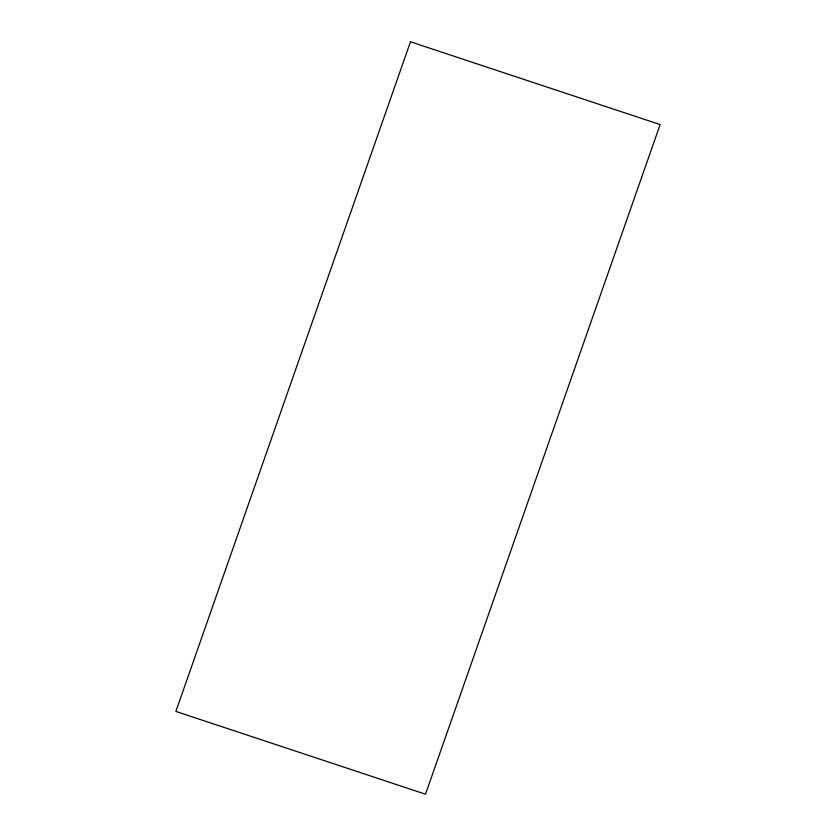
<?xml version="1.0" encoding="UTF-8"?>
<svg xmlns="http://www.w3.org/2000/svg" width="836" height="836" viewBox="0 0 836 836"><rect width="100%" height="100%" fill="white"/><g stroke="black" fill="none" stroke-linecap="round" stroke-linejoin="round"><path stroke-width="1.25" d="M410.476 41.8L175.863 711.426L425.524 794.2L660.137 124.574L410.476 41.8"/></g></svg>
